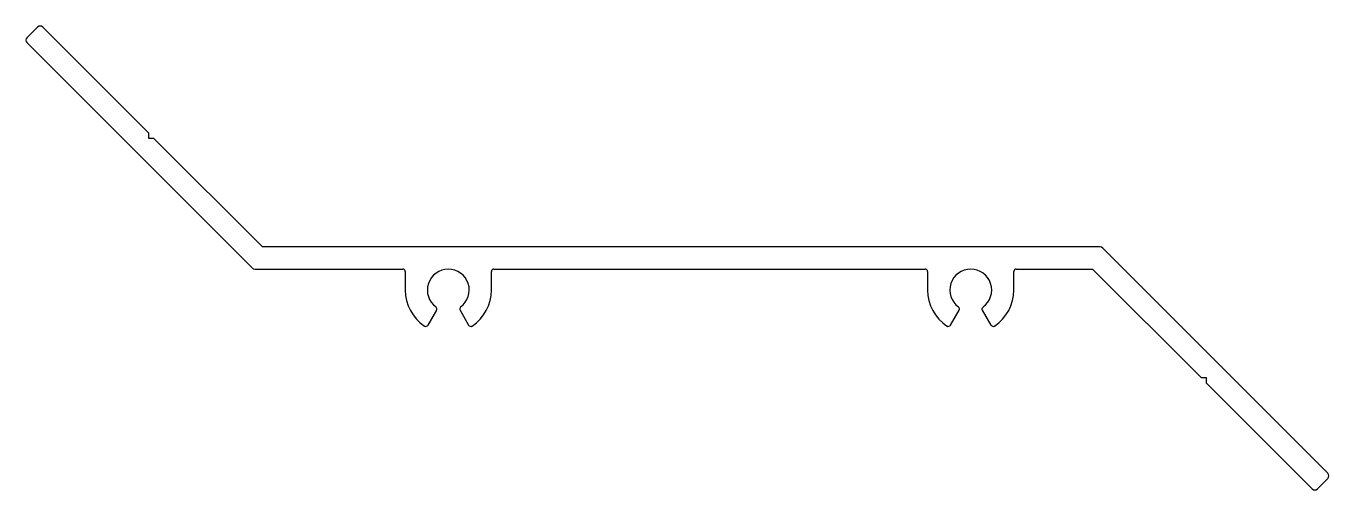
# Model space of a CAD drawing. Extents: x 2906 to 3011, y 1825 to 1863.
import ezdxf

# ---------------------------------------------------------------- set-up
doc = ezdxf.new("R2010")
doc.units = 0
doc.layers.get('0').update_dxf_attribs({"linetype": 'CONTINUOUS'})

msp = doc.modelspace()

# ---------------------------------------------------------------- linework, layer by layer
for p, q in [((2906.44, 1863.05), (2905.59, 1862.2)), ((2915.47, 1854.45), (2906.87, 1863.05)), ((2905.59, 1861.78), (2923.87, 1843.5)), ((2915.47, 1854.02), (2915.47, 1854.45)), ((2915.89, 1854.02), (2915.47, 1854.02)), ((2924.7, 1845.21), (2915.89, 1854.02)), ((2992.74, 1845.21), (2924.7, 1845.21)), ((3011.23, 1826.84), (2992.96, 1845.12)), ((2924.08, 1843.41), (2936.1, 1843.41)), ((2943.5, 1843.41), (2978.53, 1843.41)), ((2985.93, 1843.41), (2992.12, 1843.41)), ((2992.12, 1843.41), (3000.94, 1834.6)), ((2936.3, 1843.21), (2936.3, 1841.71)), ((2943.3, 1841.71), (2943.3, 1843.21)), ((2978.73, 1843.21), (2978.73, 1841.71)), ((2985.73, 1841.71), (2985.73, 1843.21)), ((2938.15, 1838.86), (2938.86, 1840.07)), ((2940.75, 1840.07), (2941.45, 1838.86)), ((2980.58, 1838.86), (2981.28, 1840.07)), ((2983.17, 1840.07), (2983.87, 1838.86)), ((3000.94, 1834.6), (3001.36, 1834.6)), ((3001.36, 1834.6), (3001.36, 1834.17)), ((3001.36, 1834.17), (3009.96, 1825.57)), ((3010.39, 1825.57), (3011.23, 1826.42))]:
    msp.add_line(p, q)
for centre, radius, start, end in [((2906.65, 1862.84), 0.3, 45, 135), ((2905.8, 1861.99), 0.3, 135, 225), ((2992.74, 1844.91), 0.3, 45, 90), ((2924.08, 1843.71), 0.3, 225, 270), ((2936.1, 1843.21), 0.2, 0, 90), ((2939.8, 1841.71), 1.7, 306.0423, 233.9577), ((2943.5, 1843.21), 0.2, 90, 180), ((2978.53, 1843.21), 0.2, 0, 90), ((2982.23, 1841.71), 1.7, 306.0423, 233.9577), ((2985.93, 1843.21), 0.2, 90, 180), ((2939.8, 1841.71), 3.5, 180, 236.5254), ((2939.8, 1841.71), 3.5, 303.4746, 0), ((2982.23, 1841.71), 3.5, 180, 236.5254), ((2982.23, 1841.71), 3.5, 303.4746, 0), ((2938.68, 1840.17), 0.2, 330, 53.9577), ((2940.92, 1840.17), 0.2, 126.0423, 210), ((2981.11, 1840.17), 0.2, 330, 53.9577), ((2983.34, 1840.17), 0.2, 126.0423, 210), ((2937.98, 1838.96), 0.2, 236.5254, 330), ((2941.62, 1838.96), 0.2, 210, 303.4746), ((2980.41, 1838.96), 0.2, 236.5254, 330), ((2984.05, 1838.96), 0.2, 210, 303.4746), ((3011.02, 1826.63), 0.3, 315, 45), ((3010.17, 1825.78), 0.3, 225, 315)]:
    msp.add_arc(centre, radius, start, end)

doc.saveas('drawing.dxf')
